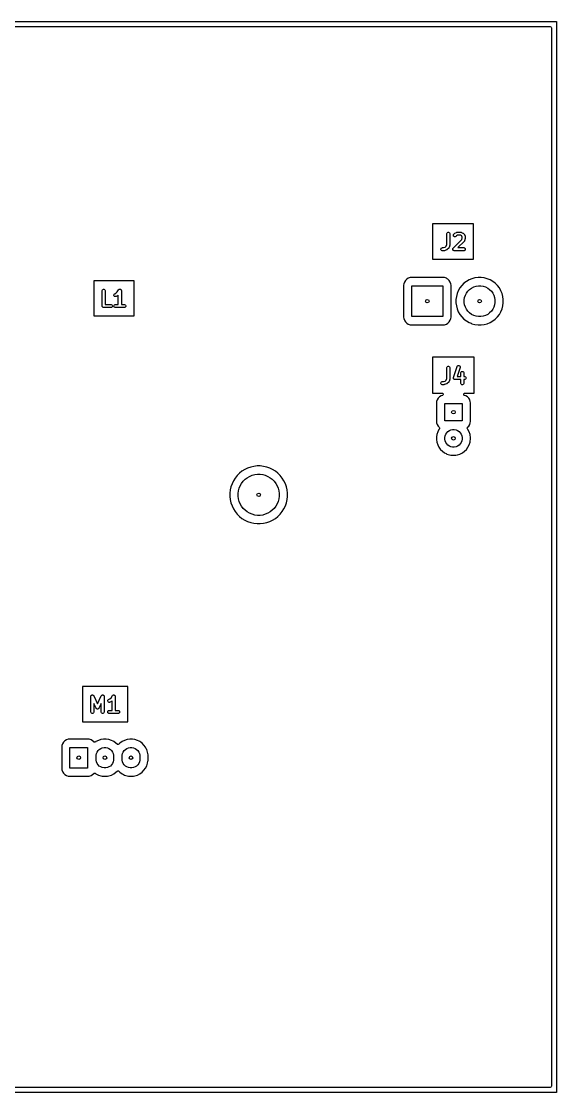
# Model space of a CAD drawing. Extents: x 20 to 124, y -124 to -20.
# Drawn here: x 72 to 124, y -124 to -20 of the extents above; entities that cross this region are included whole.
import ezdxf

# ---------------------------------------------------------------- set-up
doc = ezdxf.new("R2010")
doc.units = 0
doc.layers.add('BLACK', color=7, linetype='CONTINUOUS')
doc.layers.add('WHITE', color=7, linetype='CONTINUOUS')

msp = doc.modelspace()

# ---------------------------------------------------------------- linework, layer by layer
at = {"layer": 'BLACK', "linetype": 'CONTINUOUS'}
for p, q in [((20.6245, -20.5005), (123.3755, -20.5005)), ((123.3755, -20.5005), (123.442539, -20.520185)), ((123.442539, -20.520185), (123.488294, -20.572989)), ((123.488294, -20.572989), (123.4995, -20.6245)), ((123.4995, -20.6245), (123.4995, -123.3755)), ((115.937225, -39.658603), (111.953071, -39.658603)), ((111.953071, -39.658603), (111.953071, -43.073053)), ((113.332882, -40.586564), (113.35528, -40.532492)), ((113.35528, -40.532492), (113.396664, -40.491108)), ((113.396664, -40.491108), (113.450736, -40.46871)), ((113.450736, -40.46871), (113.509264, -40.46871)), ((113.509264, -40.46871), (113.563336, -40.491108)), ((113.563336, -40.491108), (113.60472, -40.532492)), ((113.60472, -40.532492), (113.627118, -40.586564)), ((114.114611, -40.561019), (114.127203, -40.553093)), ((114.127203, -40.553093), (114.270061, -40.481664)), ((114.270061, -40.481664), (114.297524, -40.471154)), ((114.297524, -40.471154), (114.302901, -40.470771)), ((114.302901, -40.470771), (114.307879, -40.46871)), ((114.307879, -40.46871), (114.337143, -40.465828)), ((114.337143, -40.465828), (114.694285, -40.465828)), ((114.694285, -40.465828), (114.723549, -40.46871)), ((114.723549, -40.46871), (114.728526, -40.470771)), ((114.728526, -40.470771), (114.733904, -40.471154)), ((114.733904, -40.471154), (114.761367, -40.481664)), ((114.761367, -40.481664), (114.904225, -40.553093)), ((114.904225, -40.553093), (114.916818, -40.56102)), ((115.937225, -43.073053), (115.937225, -39.658603)), ((113.33, -40.615828), (113.332882, -40.586564)), ((113.33, -41.662916), (113.33, -40.615828)), ((113.627118, -40.586564), (113.63, -40.615828)), ((113.63, -40.615828), (113.63, -41.687257)), ((113.945362, -42.009762), (114.777466, -41.177657)), ((113.975739, -40.729422), (113.998136, -40.67535)), ((113.975739, -40.787948), (113.975739, -40.729422)), ((113.998136, -40.84202), (113.975739, -40.787948)), ((113.998136, -40.67535), (114.016791, -40.652619)), ((114.039522, -40.883406), (113.998136, -40.84202)), ((114.016791, -40.652619), (114.088219, -40.581191)), ((114.093594, -40.905803), (114.039522, -40.883406)), ((114.088219, -40.581191), (114.099721, -40.57175)), ((114.15212, -40.905803), (114.093594, -40.905803)), ((114.099721, -40.57175), (114.102317, -40.568758)), ((114.102317, -40.568758), (114.106826, -40.565919)), ((114.106826, -40.565919), (114.110949, -40.562536)), ((114.110949, -40.562536), (114.114611, -40.561019)), ((114.206192, -40.883406), (114.15212, -40.905803)), ((114.228923, -40.864751), (114.206192, -40.883406)), ((114.283139, -40.810535), (114.228923, -40.864751)), ((114.372553, -40.765828), (114.283139, -40.810535)), ((114.658875, -40.765828), (114.372553, -40.765828)), ((115.014637, -41.364751), (114.41356, -41.965828)), ((114.748289, -40.810535), (114.658875, -40.765828)), ((114.785293, -40.847539), (114.748289, -40.810535)), ((114.777466, -41.177657), (114.83, -41.020059)), ((114.83, -40.936952), (114.785293, -40.847539)), ((114.83, -41.020059), (114.83, -40.936952)), ((114.916818, -40.56102), (114.920478, -40.562536)), ((114.920478, -40.562536), (114.924597, -40.565917)), ((114.924597, -40.565917), (114.929111, -40.568758)), ((114.929111, -40.568758), (114.931707, -40.571751)), ((114.931707, -40.571751), (114.943209, -40.581191)), ((114.943209, -40.581191), (115.014637, -40.652619)), ((115.014637, -40.652619), (115.024077, -40.664121)), ((115.033292, -41.342021), (115.014637, -41.364751)), ((115.024077, -40.664121), (115.02707, -40.666717)), ((115.02707, -40.666717), (115.029908, -40.671226)), ((115.029908, -40.671226), (115.033292, -40.675349)), ((115.033292, -40.675349), (115.034808, -40.679011)), ((115.035355, -41.337039), (115.033292, -41.342021)), ((115.034808, -40.679011), (115.042735, -40.691603)), ((115.038885, -41.33297), (115.035355, -41.337039)), ((115.050873, -41.30612), (115.038885, -41.33297)), ((115.042735, -40.691603), (115.114164, -40.834459)), ((115.122302, -41.091835), (115.050873, -41.30612)), ((115.114164, -40.834459), (115.124673, -40.861923)), ((115.125601, -41.077325), (115.122302, -41.091835)), ((115.124673, -40.861923), (115.125054, -40.867297)), ((115.125054, -40.867297), (115.127118, -40.872278)), ((115.127118, -41.073664), (115.125601, -41.077325)), ((115.127118, -40.872278), (115.13, -40.901542)), ((115.12764, -41.068355), (115.127118, -41.073664)), ((115.128822, -41.063161), (115.12764, -41.068355)), ((115.13, -41.0444), (115.128541, -41.059211)), ((115.128541, -41.059211), (115.128822, -41.063161)), ((115.13, -40.901542), (115.13, -41.0444)), ((112.761453, -42.086564), (112.783851, -42.032492)), ((112.761453, -42.145092), (112.761453, -42.086564)), ((112.783851, -42.199164), (112.761453, -42.145092)), ((112.783851, -42.032492), (112.825235, -41.991108)), ((112.825235, -42.240548), (112.783851, -42.199164)), ((112.825235, -41.991108), (112.879307, -41.96871)), ((112.879307, -42.262946), (112.825235, -42.240548)), ((112.879307, -41.96871), (112.908571, -41.965828)), ((112.908571, -42.265828), (112.879307, -42.262946)), ((112.908571, -41.965828), (113.027085, -41.965828)), ((113.051428, -42.265828), (112.908571, -42.265828)), ((113.027085, -41.965828), (113.184687, -41.913294)), ((113.066233, -42.264369), (113.051428, -42.265828)), ((113.070188, -42.264651), (113.066233, -42.264369)), ((113.075389, -42.263468), (113.070188, -42.264651)), ((113.080692, -42.262946), (113.075389, -42.263468)), ((113.084349, -42.26143), (113.080692, -42.262946)), ((113.098862, -42.258131), (113.084349, -42.26143)), ((113.313148, -42.186703), (113.098862, -42.258131)), ((113.184687, -41.913294), (113.277466, -41.820514)), ((113.277466, -41.820514), (113.33, -41.662916)), ((113.339999, -42.174715), (113.313148, -42.186703)), ((113.34407, -42.171183), (113.339999, -42.174715)), ((113.34905, -42.169121), (113.34407, -42.171183)), ((113.37178, -42.150466), (113.34905, -42.169121)), ((113.514637, -42.007608), (113.37178, -42.150466)), ((113.533292, -41.984877), (113.514637, -42.007608)), ((113.535354, -41.979897), (113.533292, -41.984877)), ((113.538885, -41.975827), (113.535354, -41.979897)), ((113.550873, -41.948977), (113.538885, -41.975827)), ((113.622302, -41.734692), (113.550873, -41.948977)), ((113.625601, -41.720182), (113.622302, -41.734692)), ((113.627118, -41.716521), (113.625601, -41.720182)), ((113.62764, -41.711212), (113.627118, -41.716521)), ((113.628822, -41.706018), (113.62764, -41.711212)), ((113.63, -41.687257), (113.628541, -41.702068)), ((113.628541, -41.702068), (113.628822, -41.706018)), ((113.90431, -42.086565), (113.926707, -42.032493)), ((113.90431, -42.145091), (113.90431, -42.086565)), ((113.926707, -42.199163), (113.90431, -42.145091)), ((113.926707, -42.032493), (113.945362, -42.009762)), ((113.968093, -42.240549), (113.926707, -42.199163)), ((113.999767, -42.253668), (113.968093, -42.240549)), ((114.022164, -42.262946), (113.999767, -42.253668)), ((114.051428, -42.265828), (114.022164, -42.262946)), ((114.98, -42.265828), (114.051428, -42.265828)), ((114.41356, -41.965828), (114.98, -41.965828)), ((114.98, -41.965828), (115.009264, -41.96871)), ((115.009264, -42.262946), (114.98, -42.265828)), ((115.009264, -41.96871), (115.063336, -41.991108)), ((115.063336, -42.240548), (115.009264, -42.262946)), ((115.063336, -41.991108), (115.10472, -42.032492)), ((115.10472, -42.199164), (115.063336, -42.240548)), ((115.10472, -42.032492), (115.127118, -42.086564)), ((115.127118, -42.145092), (115.10472, -42.199164)), ((115.127118, -42.086564), (115.127118, -42.145092)), ((111.953071, -43.073053), (115.937225, -43.073053)), ((82.946215, -45.182484), (79.035214, -45.182484)), ((79.035214, -45.182484), (79.035214, -48.596328)), ((82.946215, -45.617539), (82.946215, -45.182484)), ((82.946215, -48.596328), (82.946215, -45.617539)), ((109.15463, -45.48325), (109.1395, -45.617539)), ((109.1395, -45.617539), (109.1395, -48.70746)), ((109.154631, -45.483245), (109.15463, -45.48325)), ((109.214211, -45.312976), (109.154631, -45.483245)), ((109.310184, -45.160237), (109.214211, -45.312976)), ((109.437737, -45.032684), (109.310184, -45.160237)), ((109.590476, -44.936711), (109.437737, -45.032684)), ((109.760745, -44.877131), (109.590476, -44.936711)), ((109.76075, -44.87713), (109.760745, -44.877131)), ((109.895039, -44.862), (109.76075, -44.87713)), ((109.895046, -44.862), (109.895039, -44.862)), ((112.984954, -44.862), (109.895046, -44.862)), ((109.94, -48.6625), (109.94, -45.6625)), ((109.94, -45.6625), (112.94, -45.6625)), ((112.94, -45.6625), (112.94, -48.6625)), ((112.98496, -44.862), (112.984954, -44.862)), ((113.119249, -44.87713), (112.98496, -44.862)), ((113.119254, -44.877131), (113.119249, -44.87713)), ((113.289523, -44.936711), (113.119254, -44.877131)), ((113.357482, -44.979413), (113.289523, -44.936711)), ((113.442262, -45.032684), (113.357482, -44.979413)), ((113.569816, -45.160238), (113.442262, -45.032684)), ((113.665789, -45.312978), (113.569816, -45.160238)), ((113.725368, -45.483245), (113.665789, -45.312978)), ((113.7405, -45.617546), (113.725368, -45.483245)), ((113.7405, -47.011723), (113.7405, -45.617546)), ((114.786679, -45.642421), (114.603099, -45.881668)), ((114.786685, -45.642414), (114.786679, -45.642421)), ((114.999914, -45.429185), (114.786685, -45.642414)), ((114.999921, -45.429179), (114.999914, -45.429185)), ((115.239168, -45.245599), (114.999921, -45.429179)), ((115.500328, -45.094818), (115.239168, -45.245599)), ((115.500338, -45.094814), (115.500328, -45.094818)), ((115.778939, -44.979413), (115.500338, -45.094814)), ((116.070233, -44.901361), (115.778939, -44.979413)), ((115.945975, -45.776681), (116.169832, -45.703945)), ((116.369206, -44.862001), (116.070233, -44.901361)), ((116.169832, -45.703945), (116.402311, -45.667124)), ((116.369211, -44.862), (116.369206, -44.862001)), ((116.369217, -44.862), (116.369211, -44.862)), ((116.670783, -44.862), (116.369217, -44.862)), ((116.402311, -45.667124), (116.637689, -45.667124)), ((116.637689, -45.667124), (116.870168, -45.703945)), ((116.670788, -44.862), (116.670783, -44.862)), ((116.670793, -44.862001), (116.670788, -44.862)), ((116.969766, -44.901361), (116.670793, -44.862001)), ((116.870168, -45.703945), (117.094025, -45.776681)), ((117.26106, -44.979413), (116.969766, -44.901361)), ((117.539661, -45.094814), (117.26106, -44.979413)), ((117.539671, -45.094818), (117.539661, -45.094814)), ((117.800831, -45.245599), (117.539671, -45.094818)), ((118.040078, -45.429179), (117.800831, -45.245599)), ((118.040085, -45.429185), (118.040078, -45.429179)), ((118.253314, -45.642414), (118.040085, -45.429185)), ((118.25332, -45.642421), (118.253314, -45.642414)), ((118.4369, -45.881668), (118.25332, -45.642421)), ((79.840714, -46.140828), (79.843596, -46.111564)), ((79.840714, -47.640828), (79.840714, -46.140828)), ((79.843596, -46.111564), (79.865994, -46.057492)), ((79.865994, -46.057492), (79.907378, -46.016108)), ((79.907378, -46.016108), (79.96145, -45.99371)), ((79.96145, -45.99371), (80.019978, -45.99371)), ((80.019978, -45.99371), (80.07405, -46.016108)), ((80.07405, -46.016108), (80.115434, -46.057492)), ((80.115434, -46.057492), (80.137832, -46.111564)), ((80.137832, -46.111564), (80.140714, -46.140828)), ((80.140714, -46.140828), (80.140714, -47.490828)), ((80.98475, -46.550639), (81.003257, -46.495116)), ((80.988899, -46.609019), (80.98475, -46.550639)), ((81.015073, -46.661368), (80.988899, -46.609019)), ((81.003257, -46.495116), (81.041604, -46.450901)), ((81.059288, -46.699715), (81.015073, -46.661368)), ((81.041604, -46.450901), (81.06649, -46.435236)), ((81.114811, -46.718222), (81.059288, -46.699715)), ((81.06649, -46.435236), (81.187575, -46.374692)), ((81.173191, -46.714073), (81.114811, -46.718222)), ((81.200654, -46.703564), (81.173191, -46.714073)), ((81.187575, -46.374692), (81.302716, -46.259551)), ((81.343511, -46.632135), (81.200654, -46.703564)), ((81.302716, -46.259551), (81.437336, -46.057623)), ((81.356104, -46.624207), (81.343511, -46.632135)), ((81.359764, -46.622692), (81.356104, -46.624207)), ((81.363883, -46.61931), (81.359764, -46.622692)), ((81.368397, -46.61647), (81.363883, -46.61931)), ((81.370993, -46.613476), (81.368397, -46.61647)), ((81.382495, -46.604037), (81.370993, -46.613476)), ((81.412143, -46.574389), (81.382495, -46.604037)), ((81.412143, -47.490828), (81.412143, -46.574389)), ((81.437336, -46.057623), (81.437402, -46.057542)), ((81.437402, -46.057542), (81.437423, -46.057492)), ((81.437423, -46.057492), (81.437534, -46.05738)), ((81.437534, -46.05738), (81.455966, -46.034872)), ((81.455966, -46.034872), (81.468308, -46.026606)), ((81.468308, -46.026606), (81.478807, -46.016108)), ((81.478807, -46.016108), (81.492383, -46.010484)), ((81.492383, -46.010484), (81.504596, -46.002306)), ((81.504596, -46.002306), (81.519157, -45.999393)), ((81.519157, -45.999393), (81.532879, -45.99371)), ((81.532879, -45.99371), (81.547576, -45.99371)), ((81.547576, -45.99371), (81.561986, -45.990828)), ((81.561986, -45.990828), (81.576556, -45.99371)), ((81.576556, -45.99371), (81.591407, -45.99371)), ((81.591407, -45.99371), (81.604981, -45.999332)), ((81.604981, -45.999332), (81.6194, -46.002185)), ((81.6194, -46.002185), (81.63176, -46.010425)), ((81.63176, -46.010425), (81.645479, -46.016108)), ((81.645479, -46.016108), (81.655868, -46.026497)), ((81.655868, -46.026497), (81.668099, -46.034651)), ((81.668099, -46.034651), (81.676364, -46.046993)), ((81.676364, -46.046993), (81.686863, -46.057492)), ((81.686863, -46.057492), (81.692486, -46.071068)), ((81.692486, -46.071068), (81.700665, -46.083281)), ((81.700665, -46.083281), (81.703577, -46.097843)), ((81.703577, -46.097843), (81.709261, -46.111564)), ((81.709261, -46.111564), (81.712112, -46.140516)), ((81.712112, -46.140516), (81.712143, -46.14067)), ((81.712143, -46.14067), (81.712132, -46.140722)), ((81.712132, -46.140722), (81.712143, -46.140828)), ((81.712143, -46.140828), (81.712143, -47.490828)), ((114.258861, -46.712733), (114.219501, -47.011706)), ((114.336913, -46.421439), (114.258861, -46.712733)), ((114.452314, -46.142838), (114.336913, -46.421439)), ((114.452318, -46.142828), (114.452314, -46.142838)), ((114.603099, -45.881668), (114.452318, -46.142828)), ((115.061445, -46.812332), (115.134181, -46.588475)), ((115.134181, -46.588475), (115.24104, -46.378752)), ((115.24104, -46.378752), (115.379391, -46.188328)), ((115.379391, -46.188328), (115.545828, -46.021891)), ((115.545828, -46.021891), (115.736252, -45.88354)), ((115.736252, -45.88354), (115.945975, -45.776681)), ((117.094025, -45.776681), (117.303748, -45.88354)), ((117.303748, -45.88354), (117.494172, -46.021891)), ((117.494172, -46.021891), (117.660609, -46.188328)), ((117.660609, -46.188328), (117.79896, -46.378752)), ((117.79896, -46.378752), (117.905819, -46.588475)), ((117.905819, -46.588475), (117.978555, -46.812332)), ((118.587683, -46.142832), (118.4369, -45.881668)), ((118.703087, -46.421442), (118.587683, -46.142832)), ((118.781138, -46.712732), (118.703087, -46.421442)), ((118.8205, -47.011717), (118.781138, -46.712732)), ((79.843596, -47.670092), (79.840714, -47.640828)), ((79.865994, -47.724164), (79.843596, -47.670092)), ((79.907378, -47.765548), (79.865994, -47.724164)), ((79.96145, -47.787946), (79.907378, -47.765548)), ((79.990714, -47.790828), (79.96145, -47.787946)), ((80.705, -47.790828), (79.990714, -47.790828)), ((80.140714, -47.490828), (80.705, -47.490828)), ((80.705, -47.490828), (80.734264, -47.49371)), ((80.734264, -47.787946), (80.705, -47.790828)), ((80.734264, -47.49371), (80.788336, -47.516108)), ((80.788336, -47.765548), (80.734264, -47.787946)), ((80.788336, -47.516108), (80.82972, -47.557492)), ((80.82972, -47.724164), (80.788336, -47.765548)), ((80.82972, -47.557492), (80.852118, -47.611564)), ((80.852118, -47.670092), (80.82972, -47.724164)), ((80.852118, -47.611564), (80.852118, -47.670092)), ((80.986454, -47.611564), (81.008852, -47.557492)), ((80.986454, -47.670092), (80.986454, -47.611564)), ((81.008852, -47.724164), (80.986454, -47.670092)), ((81.008852, -47.557492), (81.050236, -47.516108)), ((81.050236, -47.765548), (81.008852, -47.724164)), ((81.050236, -47.516108), (81.104308, -47.49371)), ((81.104308, -47.787946), (81.050236, -47.765548)), ((81.104308, -47.49371), (81.133572, -47.490828)), ((81.133572, -47.790828), (81.104308, -47.787946)), ((81.133572, -47.490828), (81.412143, -47.490828)), ((81.990715, -47.790828), (81.133572, -47.790828)), ((81.712143, -47.490828), (81.990715, -47.490828)), ((81.990715, -47.490828), (82.019979, -47.49371)), ((82.019979, -47.787946), (81.990715, -47.790828)), ((82.019979, -47.49371), (82.074051, -47.516108)), ((82.074051, -47.765548), (82.019979, -47.787946)), ((82.074051, -47.516108), (82.115435, -47.557492)), ((82.115435, -47.724164), (82.074051, -47.765548)), ((82.115435, -47.557492), (82.137833, -47.611564)), ((82.137833, -47.670092), (82.115435, -47.724164)), ((82.137833, -47.611564), (82.137833, -47.670092)), ((113.7405, -48.707454), (113.7405, -47.011723)), ((114.219501, -47.011706), (114.2195, -47.011723)), ((114.2195, -47.011723), (114.2195, -47.313276)), ((114.2195, -47.313276), (114.219501, -47.313293)), ((114.219501, -47.313293), (114.258861, -47.612266)), ((114.258861, -47.612266), (114.336913, -47.90356)), ((115.024624, -47.044811), (115.061445, -46.812332)), ((115.024624, -47.280189), (115.024624, -47.044811)), ((115.061445, -47.512668), (115.024624, -47.280189)), ((115.134181, -47.736525), (115.061445, -47.512668)), ((115.24104, -47.946248), (115.134181, -47.736525)), ((117.905819, -47.736525), (117.79896, -47.946248)), ((117.978555, -47.512668), (117.905819, -47.736525)), ((117.978555, -46.812332), (118.015376, -47.044811)), ((118.015376, -47.280189), (117.978555, -47.512668)), ((118.015376, -47.044811), (118.015376, -47.280189)), ((118.703087, -47.903558), (118.781138, -47.612268)), ((118.781138, -47.612268), (118.8205, -47.313283)), ((118.8205, -47.313283), (118.8205, -47.011717)), ((79.035214, -48.596328), (82.946215, -48.596328)), ((109.1395, -48.70746), (109.15463, -48.841749)), ((109.15463, -48.841749), (109.154631, -48.841754)), ((109.154631, -48.841754), (109.214211, -49.012023)), ((112.94, -48.6625), (109.94, -48.6625)), ((113.665789, -49.012022), (113.725368, -48.841755)), ((113.725368, -48.841755), (113.7405, -48.707454)), ((114.336913, -47.90356), (114.452314, -48.182161)), ((114.452314, -48.182161), (114.452318, -48.182171)), ((114.452318, -48.182171), (114.603099, -48.443331)), ((114.603099, -48.443331), (114.786679, -48.682578)), ((114.786679, -48.682578), (114.786685, -48.682585)), ((114.786685, -48.682585), (114.999914, -48.895814)), ((115.379391, -48.136672), (115.24104, -47.946248)), ((115.545828, -48.303109), (115.379391, -48.136672)), ((115.736252, -48.44146), (115.545828, -48.303109)), ((115.945975, -48.548319), (115.736252, -48.44146)), ((116.169832, -48.621055), (115.945975, -48.548319)), ((116.402311, -48.657876), (116.169832, -48.621055)), ((116.637689, -48.657876), (116.402311, -48.657876)), ((116.870168, -48.621055), (116.637689, -48.657876)), ((117.094025, -48.548319), (116.870168, -48.621055)), ((117.303748, -48.44146), (117.094025, -48.548319)), ((117.494172, -48.303109), (117.303748, -48.44146)), ((117.660609, -48.136672), (117.494172, -48.303109)), ((117.79896, -47.946248), (117.660609, -48.136672)), ((118.04008, -48.895819), (118.253319, -48.68258)), ((118.253319, -48.68258), (118.4369, -48.443332)), ((118.4369, -48.443332), (118.587683, -48.182168)), ((118.587683, -48.182168), (118.703087, -47.903558)), ((109.214211, -49.012023), (109.256547, -49.0794)), ((109.256547, -49.0794), (109.310184, -49.164762)), ((109.310184, -49.164762), (109.437738, -49.292316)), ((109.437738, -49.292316), (109.590478, -49.388289)), ((109.590478, -49.388289), (109.6915, -49.423638)), ((109.6915, -49.423638), (109.760745, -49.447868)), ((109.760745, -49.447868), (109.76075, -49.447869)), ((109.76075, -49.447869), (109.851246, -49.458065)), ((109.851246, -49.458065), (109.89504, -49.462999)), ((109.89504, -49.462999), (109.895043, -49.463)), ((109.895043, -49.463), (109.895046, -49.463)), ((109.895046, -49.463), (112.984957, -49.463)), ((112.984957, -49.463), (112.984958, -49.462999)), ((112.984958, -49.462999), (113.052104, -49.455434)), ((113.052104, -49.455434), (113.119249, -49.447869)), ((113.119249, -49.447869), (113.119252, -49.447868)), ((113.119252, -49.447868), (113.119255, -49.447868)), ((113.119255, -49.447868), (113.289522, -49.388289)), ((113.289522, -49.388289), (113.442262, -49.292316)), ((113.442262, -49.292316), (113.569816, -49.164762)), ((113.569816, -49.164762), (113.665789, -49.012022)), ((114.999914, -48.895814), (114.999921, -48.89582)), ((114.999921, -48.89582), (115.239168, -49.0794)), ((115.239168, -49.0794), (115.500328, -49.230181)), ((115.500328, -49.230181), (115.500329, -49.230181)), ((115.500329, -49.230181), (115.500332, -49.230183)), ((115.500332, -49.230183), (115.686072, -49.307119)), ((115.686072, -49.307119), (115.778939, -49.345586)), ((115.778939, -49.345586), (115.77894, -49.345586)), ((115.77894, -49.345586), (115.778942, -49.345587)), ((115.778942, -49.345587), (116.070232, -49.423638)), ((116.070232, -49.423638), (116.369217, -49.463)), ((116.369217, -49.463), (116.369224, -49.463)), ((116.369224, -49.463), (116.670776, -49.463)), ((116.670776, -49.463), (116.670783, -49.463)), ((116.670783, -49.463), (116.969768, -49.423638)), ((116.969768, -49.423638), (117.261058, -49.345587)), ((117.261058, -49.345587), (117.539668, -49.230183)), ((117.539668, -49.230183), (117.800832, -49.0794)), ((117.800832, -49.0794), (118.04008, -48.895819)), ((116.006928, -52.592176), (111.953071, -52.592176)), ((111.953071, -52.592176), (111.953071, -56.078053)), ((116.006928, -56.078053), (116.006928, -52.592176)), ((113.33, -53.620828), (113.332882, -53.591564)), ((113.33, -54.667916), (113.33, -53.620828)), ((113.332882, -53.591564), (113.35528, -53.537492)), ((113.35528, -53.537492), (113.396664, -53.496108)), ((113.396664, -53.496108), (113.450736, -53.47371)), ((113.450736, -53.47371), (113.509264, -53.47371)), ((113.509264, -53.47371), (113.563336, -53.496108)), ((113.563336, -53.496108), (113.60472, -53.537492)), ((113.60472, -53.537492), (113.627118, -53.591564)), ((113.627118, -53.591564), (113.63, -53.620828)), ((113.63, -53.620828), (113.63, -54.692257)), ((113.980555, -54.573394), (114.337697, -53.501966)), ((114.622302, -53.596835), (114.33097, -54.470828)), ((114.337697, -53.501966), (114.349686, -53.475115)), ((114.349686, -53.475115), (114.388033, -53.430901)), ((114.388033, -53.430901), (114.44038, -53.404727)), ((114.44038, -53.404727), (114.49876, -53.400578)), ((114.49876, -53.400578), (114.554285, -53.419086)), ((114.554285, -53.419086), (114.598499, -53.457434)), ((114.598499, -53.457434), (114.624673, -53.509781)), ((114.628822, -53.568161), (114.622302, -53.596835)), ((114.624673, -53.509781), (114.628822, -53.568161)), ((114.690025, -54.091564), (114.712423, -54.037492)), ((114.712423, -54.037492), (114.753807, -53.996108)), ((114.753807, -53.996108), (114.807879, -53.97371)), ((114.807879, -53.97371), (114.866407, -53.97371)), ((114.866407, -53.97371), (114.920479, -53.996108)), ((114.920479, -53.996108), (114.961863, -54.037492)), ((114.961863, -54.037492), (114.984261, -54.091564)), ((112.761453, -55.091564), (112.783851, -55.037492)), ((112.761453, -55.150092), (112.761453, -55.091564)), ((112.783851, -55.037492), (112.825235, -54.996108)), ((112.825235, -54.996108), (112.879307, -54.97371)), ((112.879307, -54.97371), (112.908571, -54.970828)), ((112.908571, -54.970828), (113.027085, -54.970828)), ((113.027085, -54.970828), (113.184687, -54.918294)), ((113.184687, -54.918294), (113.277466, -54.825514)), ((113.277466, -54.825514), (113.33, -54.667916)), ((113.514637, -55.012608), (113.37178, -55.155466)), ((113.533292, -54.989877), (113.514637, -55.012608)), ((113.535354, -54.984897), (113.533292, -54.989877)), ((113.538885, -54.980827), (113.535354, -54.984897)), ((113.550873, -54.953977), (113.538885, -54.980827)), ((113.622302, -54.739692), (113.550873, -54.953977)), ((113.625601, -54.725182), (113.622302, -54.739692)), ((113.627118, -54.721521), (113.625601, -54.725182)), ((113.62764, -54.716212), (113.627118, -54.721521)), ((113.628822, -54.711018), (113.62764, -54.716212)), ((113.63, -54.692257), (113.628541, -54.707068)), ((113.628541, -54.707068), (113.628822, -54.711018)), ((113.974035, -54.602067), (113.975739, -54.594573)), ((113.975739, -54.626044), (113.974035, -54.602067)), ((113.975739, -54.591564), (113.977256, -54.587901)), ((113.975739, -54.594573), (113.975739, -54.591564)), ((113.975739, -54.650092), (113.975739, -54.626044)), ((113.977801, -54.655072), (113.975739, -54.650092)), ((113.977256, -54.587901), (113.980555, -54.573394)), ((113.978184, -54.660448), (113.977801, -54.655072)), ((113.988936, -54.681952), (113.978184, -54.660448)), ((113.998137, -54.704164), (113.988936, -54.681952)), ((114.001947, -54.707974), (113.998137, -54.704164)), ((114.004358, -54.712795), (114.001947, -54.707974)), ((114.022519, -54.728546), (114.004358, -54.712795)), ((114.039521, -54.745548), (114.022519, -54.728546)), ((114.0445, -54.74761), (114.039521, -54.745548)), ((114.048572, -54.751142), (114.0445, -54.74761)), ((114.071378, -54.758744), (114.048572, -54.751142)), ((114.093593, -54.767946), (114.071378, -54.758744)), ((114.101244, -54.768699), (114.093593, -54.767946)), ((114.104096, -54.76965), (114.101244, -54.768699)), ((114.108045, -54.769369), (114.104096, -54.76965)), ((114.122857, -54.770828), (114.108045, -54.769369)), ((114.687143, -54.770828), (114.122857, -54.770828)), ((114.33097, -54.470828), (114.687143, -54.470828)), ((114.687143, -54.120828), (114.690025, -54.091564)), ((114.687143, -54.470828), (114.687143, -54.120828)), ((114.687143, -55.120828), (114.687143, -54.770828)), ((114.984261, -54.091564), (114.987143, -54.120828)), ((114.987143, -54.120828), (114.987143, -54.470828)), ((114.987143, -54.470828), (115.051428, -54.470828)), ((115.051428, -54.770828), (114.987143, -54.770828)), ((114.987143, -54.770828), (114.987143, -55.120828)), ((115.051428, -54.470828), (115.080692, -54.47371)), ((115.080692, -54.767946), (115.051428, -54.770828)), ((115.080692, -54.47371), (115.134764, -54.496108)), ((115.134764, -54.745548), (115.080692, -54.767946)), ((115.134764, -54.496108), (115.176148, -54.537492)), ((115.176148, -54.704164), (115.134764, -54.745548)), ((115.176148, -54.537492), (115.198546, -54.591564)), ((115.198546, -54.650092), (115.176148, -54.704164)), ((115.198546, -54.591564), (115.198546, -54.650092)), ((111.953071, -56.078053), (112.861313, -56.078053)), ((112.783851, -55.204164), (112.761453, -55.150092)), ((112.825235, -55.245548), (112.783851, -55.204164)), ((112.879307, -55.267946), (112.825235, -55.245548)), ((112.861313, -56.078053), (112.928352, -56.097738)), ((112.908571, -55.270828), (112.879307, -55.267946)), ((113.051428, -55.270828), (112.908571, -55.270828)), ((112.928352, -56.097738), (112.974107, -56.150542)), ((112.974107, -56.150542), (112.984051, -56.2197)), ((113.066233, -55.269369), (113.051428, -55.270828)), ((113.070188, -55.269651), (113.066233, -55.269369)), ((113.075389, -55.268468), (113.070188, -55.269651)), ((113.080692, -55.267946), (113.075389, -55.268468)), ((113.084349, -55.26643), (113.080692, -55.267946)), ((113.098862, -55.263131), (113.084349, -55.26643)), ((113.313148, -55.191703), (113.098862, -55.263131)), ((113.339999, -55.179715), (113.313148, -55.191703)), ((113.34407, -55.176183), (113.339999, -55.179715)), ((113.34905, -55.174121), (113.34407, -55.176183)), ((113.37178, -55.155466), (113.34905, -55.174121)), ((114.690025, -55.150092), (114.687143, -55.120828)), ((114.712423, -55.204164), (114.690025, -55.150092)), ((114.753807, -55.245548), (114.712423, -55.204164)), ((114.807879, -55.267946), (114.753807, -55.245548)), ((114.866407, -55.267946), (114.807879, -55.267946)), ((114.920479, -55.245548), (114.866407, -55.267946)), ((114.961863, -55.204164), (114.920479, -55.245548)), ((114.984261, -55.150092), (114.961863, -55.204164)), ((114.975209, -56.21342), (114.988665, -56.144859)), ((114.987143, -55.120828), (114.984261, -55.150092)), ((114.988665, -56.144859), (115.037052, -56.094456)), ((115.037052, -56.094456), (115.098687, -56.078053)), ((115.098687, -56.078053), (116.006928, -56.078053)), ((112.34463, -56.90825), (112.3295, -57.042539)), ((112.3295, -57.042539), (112.3295, -58.83246)), ((112.344631, -56.908245), (112.34463, -56.90825)), ((112.404211, -56.737976), (112.344631, -56.908245)), ((112.500184, -56.585237), (112.404211, -56.737976)), ((112.627737, -56.457684), (112.500184, -56.585237)), ((112.780478, -56.36171), (112.627737, -56.457684)), ((112.902267, -56.319095), (112.780478, -56.36171)), ((112.955026, -56.283256), (112.902267, -56.319095)), ((112.984051, -56.2197), (112.955026, -56.283256)), ((113.13, -58.7875), (113.13, -57.0875)), ((113.13, -57.0875), (114.83, -57.0875)), ((114.83, -57.0875), (114.83, -58.7875)), ((115.000956, -56.278373), (114.975209, -56.21342)), ((115.057733, -56.319095), (115.000956, -56.278373)), ((115.179521, -56.36171), (115.057733, -56.319095)), ((115.332262, -56.457684), (115.179521, -56.36171)), ((115.459815, -56.585237), (115.332262, -56.457684)), ((115.524744, -56.688571), (115.459815, -56.585237)), ((115.555789, -56.737978), (115.524744, -56.688571)), ((115.615368, -56.908245), (115.555789, -56.737978)), ((115.6305, -57.042546), (115.615368, -56.908245)), ((115.6305, -58.832454), (115.6305, -57.042546)), ((112.3295, -58.83246), (112.34463, -58.966749)), ((112.34463, -58.966749), (112.344631, -58.966754)), ((112.344631, -58.966754), (112.404211, -59.137023)), ((112.404211, -59.137023), (112.500184, -59.289762)), ((114.83, -58.7875), (113.13, -58.7875)), ((115.459816, -59.289762), (115.555789, -59.137022)), ((115.555789, -59.137022), (115.615368, -58.966755)), ((115.615368, -58.966755), (115.6305, -58.832454)), ((112.37014, -60.091006), (112.3295, -60.347597)), ((112.450422, -59.843923), (112.37014, -60.091006)), ((112.568367, -59.612446), (112.450422, -59.843923)), ((112.500184, -59.289762), (112.600576, -59.390154)), ((112.613214, -59.550719), (112.568367, -59.612446)), ((112.600576, -59.390154), (112.634061, -59.451477)), ((112.629077, -59.521169), (112.613214, -59.550719)), ((112.634061, -59.451477), (112.629077, -59.521169)), ((113.134093, -60.394185), (113.166601, -60.230758)), ((113.166601, -60.230758), (113.230367, -60.076813)), ((113.230367, -60.076813), (113.322941, -59.938266)), ((113.322941, -59.938266), (113.440766, -59.820441)), ((113.440766, -59.820441), (113.579313, -59.727867)), ((113.579313, -59.727867), (113.733258, -59.664101)), ((113.733258, -59.664101), (113.896685, -59.631593)), ((113.896685, -59.631593), (114.063315, -59.631593)), ((114.063315, -59.631593), (114.226742, -59.664101)), ((114.226742, -59.664101), (114.380687, -59.727867)), ((114.380687, -59.727867), (114.519234, -59.820441)), ((114.519234, -59.820441), (114.637059, -59.938266)), ((114.637059, -59.938266), (114.729633, -60.076813)), ((114.729633, -60.076813), (114.793399, -60.230758)), ((114.793399, -60.230758), (114.825907, -60.394185)), ((115.323306, -59.484916), (115.339131, -59.416862)), ((115.346785, -59.550719), (115.323306, -59.484916)), ((115.339131, -59.416862), (115.359423, -59.390155)), ((115.391632, -59.612446), (115.346785, -59.550719)), ((115.359423, -59.390155), (115.359424, -59.390154)), ((115.359424, -59.390154), (115.459816, -59.289762)), ((115.391633, -59.612448), (115.391632, -59.612446)), ((115.509577, -59.843923), (115.391633, -59.612448)), ((115.509577, -59.843925), (115.509577, -59.843923)), ((115.509579, -59.843928), (115.509577, -59.843925)), ((115.58986, -60.091007), (115.509579, -59.843928)), ((115.608947, -60.211521), (115.58986, -60.091007)), ((115.6305, -60.347597), (115.608947, -60.211521)), ((112.3295, -60.347597), (112.3295, -60.607402)), ((112.3295, -60.607402), (112.37014, -60.863993)), ((112.37014, -60.863993), (112.450422, -61.111076)), ((112.450422, -61.111076), (112.568368, -61.342554)), ((112.568368, -61.342554), (112.694928, -61.516749)), ((113.134093, -60.560815), (113.134093, -60.394185)), ((113.166601, -60.724242), (113.134093, -60.560815)), ((113.230367, -60.878187), (113.166601, -60.724242)), ((113.322941, -61.016734), (113.230367, -60.878187)), ((113.440766, -61.134559), (113.322941, -61.016734)), ((113.579313, -61.227133), (113.440766, -61.134559)), ((113.733258, -61.290899), (113.579313, -61.227133)), ((113.896685, -61.323407), (113.733258, -61.290899)), ((114.063315, -61.323407), (113.896685, -61.323407)), ((114.226742, -61.290899), (114.063315, -61.323407)), ((114.380687, -61.227133), (114.226742, -61.290899)), ((114.519234, -61.134559), (114.380687, -61.227133)), ((114.637059, -61.016734), (114.519234, -61.134559)), ((114.729633, -60.878187), (114.637059, -61.016734)), ((114.793399, -60.724242), (114.729633, -60.878187)), ((114.825907, -60.560815), (114.793399, -60.724242)), ((114.825907, -60.394185), (114.825907, -60.560815)), ((115.238931, -61.552729), (115.391634, -61.342551)), ((115.391634, -61.342551), (115.509579, -61.111072)), ((115.509579, -61.111072), (115.58986, -60.863993)), ((115.58986, -60.863993), (115.612539, -60.720798)), ((115.612539, -60.720798), (115.6305, -60.607402)), ((115.6305, -60.607402), (115.6305, -60.347597)), ((112.694928, -61.516749), (112.721069, -61.552729)), ((112.721069, -61.552729), (112.904771, -61.736431)), ((112.904771, -61.736431), (113.114949, -61.889134)), ((113.114949, -61.889134), (113.262445, -61.964287)), ((113.262445, -61.964287), (113.346423, -62.007077)), ((113.346423, -62.007077), (113.346425, -62.007077)), ((113.346425, -62.007077), (113.346428, -62.007079)), ((113.346428, -62.007079), (113.593507, -62.08736)), ((113.593507, -62.08736), (113.725706, -62.108297)), ((113.725706, -62.108297), (113.850098, -62.128)), ((113.850098, -62.128), (113.850103, -62.128)), ((113.850103, -62.128), (114.109902, -62.128)), ((114.109902, -62.128), (114.223298, -62.110039)), ((114.223298, -62.110039), (114.366493, -62.08736)), ((114.366493, -62.08736), (114.613572, -62.007079)), ((114.613572, -62.007079), (114.845051, -61.889134)), ((114.845051, -61.889134), (115.055229, -61.736431)), ((115.055229, -61.736431), (115.238931, -61.552729)), ((93.981604, -63.371098), (93.698213, -63.507572)), ((94.278498, -63.267211), (93.981604, -63.371098)), ((94.2785, -63.26721), (94.278498, -63.267211)), ((94.585156, -63.197218), (94.2785, -63.26721)), ((94.585172, -63.197216), (94.585156, -63.197218)), ((94.897722, -63.162), (94.585172, -63.197216)), ((94.897727, -63.162), (94.897722, -63.162)), ((95.212273, -63.162), (94.897727, -63.162)), ((95.212277, -63.162), (95.212273, -63.162)), ((95.524827, -63.197216), (95.212277, -63.162)), ((95.524843, -63.197218), (95.524827, -63.197216)), ((95.831499, -63.26721), (95.524843, -63.197218)), ((95.831501, -63.267211), (95.831499, -63.26721)), ((96.128395, -63.371098), (95.831501, -63.267211)), ((96.411786, -63.507572), (96.128395, -63.371098)), ((92.767422, -64.339378), (92.600072, -64.605713)), ((92.963538, -64.093456), (92.767422, -64.339378)), ((93.185956, -63.871038), (92.963538, -64.093456)), ((93.431878, -63.674922), (93.185956, -63.871038)), ((93.698213, -63.507572), (93.431878, -63.674922)), ((93.55132, -64.643808), (93.736308, -64.45882)), ((93.736308, -64.45882), (93.94386, -64.299561)), ((93.94386, -64.299561), (94.170423, -64.168755)), ((94.170423, -64.168755), (94.412121, -64.06864)), ((94.412121, -64.06864), (94.664819, -64.000929)), ((94.664819, -64.000929), (94.924194, -63.966782)), ((94.924194, -63.966782), (95.185806, -63.966782)), ((95.185806, -63.966782), (95.445181, -64.000929)), ((95.445181, -64.000929), (95.697879, -64.06864)), ((95.697879, -64.06864), (95.939577, -64.168755)), ((95.939577, -64.168755), (96.16614, -64.299561)), ((96.16614, -64.299561), (96.373692, -64.45882)), ((96.373692, -64.45882), (96.55868, -64.643808)), ((96.411789, -63.507574), (96.411786, -63.507572)), ((96.678123, -63.674923), (96.411789, -63.507574)), ((96.924044, -63.871039), (96.678123, -63.674923)), ((97.146461, -64.093456), (96.924044, -63.871039)), ((97.342577, -64.339377), (97.146461, -64.093456)), ((97.509926, -64.605711), (97.342577, -64.339377)), ((92.289716, -65.492672), (92.2545, -65.805222)), ((92.289718, -65.492656), (92.289716, -65.492672)), ((92.35971, -65.186), (92.289718, -65.492656)), ((92.359711, -65.185998), (92.35971, -65.186)), ((92.463598, -64.889104), (92.359711, -65.185998)), ((92.600072, -64.605713), (92.463598, -64.889104)), ((93.093429, -65.572319), (93.16114, -65.319621)), ((93.16114, -65.319621), (93.261255, -65.077923)), ((93.261255, -65.077923), (93.392061, -64.85136)), ((93.392061, -64.85136), (93.55132, -64.643808)), ((96.55868, -64.643808), (96.717939, -64.85136)), ((96.717939, -64.85136), (96.848745, -65.077923)), ((96.848745, -65.077923), (96.94886, -65.319621)), ((96.94886, -65.319621), (97.016571, -65.572319)), ((97.646402, -64.889106), (97.509926, -64.605711)), ((97.750289, -65.186), (97.646402, -64.889106)), ((97.820282, -65.49266), (97.750289, -65.186)), ((97.8555, -65.805227), (97.820282, -65.49266)), ((92.2545, -65.805222), (92.2545, -66.119777)), ((92.2545, -66.119777), (92.289716, -66.432327)), ((92.289716, -66.432327), (92.289718, -66.432343)), ((92.289718, -66.432343), (92.35971, -66.738999)), ((93.059282, -65.831694), (93.093429, -65.572319)), ((93.059282, -66.093306), (93.059282, -65.831694)), ((93.093429, -66.352681), (93.059282, -66.093306)), ((93.16114, -66.605379), (93.093429, -66.352681)), ((97.016571, -66.352681), (96.94886, -66.605379)), ((97.016571, -65.572319), (97.050718, -65.831694)), ((97.050718, -66.093306), (97.016571, -66.352681)), ((97.050718, -65.831694), (97.050718, -66.093306)), ((97.750289, -66.739), (97.820282, -66.43234)), ((97.820282, -66.43234), (97.8555, -66.119773)), ((97.8555, -66.119773), (97.8555, -65.805227)), ((92.35971, -66.738999), (92.359711, -66.739001)), ((92.359711, -66.739001), (92.463598, -67.035895)), ((92.463598, -67.035895), (92.600072, -67.319286)), ((92.600072, -67.319286), (92.600074, -67.319289)), ((92.600074, -67.319289), (92.767423, -67.585623)), ((92.767423, -67.585623), (92.963539, -67.831544)), ((93.261255, -66.847077), (93.16114, -66.605379)), ((93.392061, -67.07364), (93.261255, -66.847077)), ((93.55132, -67.281192), (93.392061, -67.07364)), ((93.736308, -67.46618), (93.55132, -67.281192)), ((93.94386, -67.625439), (93.736308, -67.46618)), ((96.373692, -67.46618), (96.16614, -67.625439)), ((96.55868, -67.281192), (96.373692, -67.46618)), ((96.717939, -67.07364), (96.55868, -67.281192)), ((96.848745, -66.847077), (96.717939, -67.07364)), ((96.94886, -66.605379), (96.848745, -66.847077)), ((97.146461, -67.831544), (97.342577, -67.585623)), ((97.342577, -67.585623), (97.509926, -67.319289)), ((97.509926, -67.319289), (97.646402, -67.035894)), ((97.646402, -67.035894), (97.750289, -66.739)), ((92.963539, -67.831544), (93.185956, -68.053961)), ((93.185956, -68.053961), (93.431877, -68.250077)), ((93.431877, -68.250077), (93.698211, -68.417426)), ((93.698211, -68.417426), (93.981606, -68.553902)), ((94.170423, -67.756245), (93.94386, -67.625439)), ((93.981606, -68.553902), (94.2785, -68.657789)), ((94.412121, -67.85636), (94.170423, -67.756245)), ((94.664819, -67.924071), (94.412121, -67.85636)), ((94.924194, -67.958218), (94.664819, -67.924071)), ((95.185806, -67.958218), (94.924194, -67.958218)), ((95.445181, -67.924071), (95.185806, -67.958218)), ((95.697879, -67.85636), (95.445181, -67.924071)), ((95.939577, -67.756245), (95.697879, -67.85636)), ((95.8315, -68.657789), (96.128394, -68.553902)), ((96.16614, -67.625439), (95.939577, -67.756245)), ((96.128394, -68.553902), (96.411789, -68.417426)), ((96.411789, -68.417426), (96.678123, -68.250077)), ((96.678123, -68.250077), (96.924044, -68.053961)), ((96.924044, -68.053961), (97.146461, -67.831544)), ((94.2785, -68.657789), (94.58516, -68.727782)), ((94.58516, -68.727782), (94.897723, -68.762999)), ((94.897723, -68.762999), (94.897724, -68.763)), ((94.897724, -68.763), (94.897727, -68.763)), ((94.897727, -68.763), (95.212276, -68.763)), ((95.212276, -68.762999), (95.52484, -68.727782)), ((95.212276, -68.763), (95.212276, -68.762999)), ((95.52484, -68.727782), (95.8315, -68.657789)), ((82.350915, -84.582484), (77.938753, -84.582484)), ((77.938753, -84.582484), (77.938753, -87.996328)), ((82.350915, -87.996328), (82.350915, -84.582484)), ((78.745414, -85.540828), (78.747308, -85.521591)), ((78.745414, -87.040828), (78.745414, -85.540828)), ((78.747153, -85.518053), (78.747844, -85.516152)), ((78.747308, -85.521591), (78.747153, -85.518053)), ((78.747844, -85.516152), (78.748296, -85.511564)), ((78.748296, -85.511564), (78.758257, -85.487515)), ((78.758257, -85.487515), (78.767154, -85.46305)), ((78.767154, -85.46305), (78.769413, -85.460582)), ((78.769413, -85.460582), (78.770694, -85.457492)), ((78.770694, -85.457492), (78.789091, -85.439094)), ((78.789091, -85.439094), (78.806681, -85.419887)), ((78.806681, -85.419887), (78.809714, -85.418471)), ((78.809714, -85.418471), (78.812078, -85.416108)), ((78.812078, -85.416108), (78.836123, -85.406147)), ((78.836123, -85.406147), (78.859719, -85.395137)), ((78.859719, -85.395137), (78.863059, -85.39499)), ((78.863059, -85.39499), (78.86615, -85.39371)), ((78.86615, -85.39371), (78.892185, -85.39371)), ((78.892185, -85.39371), (78.918189, -85.392567)), ((78.918189, -85.392567), (78.921332, -85.39371)), ((78.921332, -85.39371), (78.924678, -85.39371)), ((78.924678, -85.39371), (78.948726, -85.403671)), ((78.948726, -85.403671), (78.973192, -85.412568)), ((78.973192, -85.412568), (78.975659, -85.414827)), ((78.975659, -85.414827), (78.97875, -85.416108)), ((78.97875, -85.416108), (78.997147, -85.434505)), ((78.997147, -85.434505), (79.016355, -85.452095)), ((79.016355, -85.452095), (79.018705, -85.456063)), ((79.018705, -85.456063), (79.020134, -85.457492)), ((79.020134, -85.457492), (79.021487, -85.46076)), ((79.021487, -85.46076), (79.031341, -85.477395)), ((79.031341, -85.477395), (79.395414, -86.257551)), ((79.259487, -86.67569), (79.045414, -86.216961)), ((79.045414, -86.216961), (79.045414, -87.040828)), ((79.395414, -86.257551), (79.759487, -85.477395)), ((79.745414, -86.216962), (79.531341, -86.67569)), ((79.745414, -87.040828), (79.745414, -86.216962)), ((79.759487, -85.477395), (79.769338, -85.460764)), ((79.769338, -85.460764), (79.770694, -85.457492)), ((79.770694, -85.457492), (79.772124, -85.456061)), ((79.772124, -85.456061), (79.774474, -85.452095)), ((79.774474, -85.452095), (79.793669, -85.434516)), ((79.793669, -85.434516), (79.812078, -85.416108)), ((79.812078, -85.416108), (79.815169, -85.414827)), ((79.815169, -85.414827), (79.817637, -85.412568)), ((79.817637, -85.412568), (79.842097, -85.403673)), ((79.842097, -85.403673), (79.86615, -85.39371)), ((79.86615, -85.39371), (79.869496, -85.39371)), ((79.869496, -85.39371), (79.872639, -85.392567)), ((79.872639, -85.392567), (79.898654, -85.39371)), ((79.898654, -85.39371), (79.924678, -85.39371)), ((79.924678, -85.39371), (79.927765, -85.394989)), ((79.927765, -85.394989), (79.93111, -85.395136)), ((79.93111, -85.395136), (79.954719, -85.406154)), ((79.954719, -85.406154), (79.97875, -85.416108)), ((79.97875, -85.416108), (79.981113, -85.418471)), ((79.981113, -85.418471), (79.984147, -85.419887)), ((79.984147, -85.419887), (80.001736, -85.439094)), ((80.001736, -85.439094), (80.020134, -85.457492)), ((80.020134, -85.457492), (80.021414, -85.460582)), ((80.021414, -85.460582), (80.023674, -85.46305)), ((80.023674, -85.46305), (80.032571, -85.487518)), ((80.032571, -85.487518), (80.042532, -85.511564)), ((80.042532, -85.511564), (80.042983, -85.516151)), ((80.042983, -85.516151), (80.043675, -85.518052)), ((80.043675, -85.518052), (80.043519, -85.52159)), ((80.043519, -85.52159), (80.045414, -85.540828)), ((80.045414, -85.540828), (80.045414, -87.040828)), ((80.38945, -85.950639), (80.407957, -85.895116)), ((80.393599, -86.009019), (80.38945, -85.950639)), ((80.419773, -86.061368), (80.393599, -86.009019)), ((80.407957, -85.895116), (80.446304, -85.850901)), ((80.463988, -86.099715), (80.419773, -86.061368)), ((80.446304, -85.850901), (80.47119, -85.835236)), ((80.519511, -86.118222), (80.463988, -86.099715)), ((80.47119, -85.835236), (80.592275, -85.774692)), ((80.577891, -86.114073), (80.519511, -86.118222)), ((80.605354, -86.103564), (80.577891, -86.114073)), ((80.592275, -85.774692), (80.707416, -85.659551)), ((80.748211, -86.032135), (80.605354, -86.103564)), ((80.707416, -85.659551), (80.842036, -85.457623)), ((80.760804, -86.024207), (80.748211, -86.032135)), ((80.764464, -86.022692), (80.760804, -86.024207)), ((80.768583, -86.01931), (80.764464, -86.022692)), ((80.773097, -86.01647), (80.768583, -86.01931)), ((80.775693, -86.013476), (80.773097, -86.01647)), ((80.787195, -86.004037), (80.775693, -86.013476)), ((80.816843, -85.974389), (80.787195, -86.004037)), ((80.816843, -86.890828), (80.816843, -85.974389)), ((80.842036, -85.457623), (80.842102, -85.457542)), ((80.842102, -85.457542), (80.842123, -85.457492)), ((80.842123, -85.457492), (80.842234, -85.45738)), ((80.842234, -85.45738), (80.860666, -85.434872)), ((80.860666, -85.434872), (80.873008, -85.426606)), ((80.873008, -85.426606), (80.883507, -85.416108)), ((80.883507, -85.416108), (80.897083, -85.410484)), ((80.897083, -85.410484), (80.909296, -85.402306)), ((80.909296, -85.402306), (80.923857, -85.399393)), ((80.923857, -85.399393), (80.937579, -85.39371)), ((80.937579, -85.39371), (80.952276, -85.39371)), ((80.952276, -85.39371), (80.966686, -85.390828)), ((80.966686, -85.390828), (80.981256, -85.39371)), ((80.981256, -85.39371), (80.996107, -85.39371)), ((80.996107, -85.39371), (81.009681, -85.399332)), ((81.009681, -85.399332), (81.0241, -85.402185)), ((81.0241, -85.402185), (81.03646, -85.410425)), ((81.03646, -85.410425), (81.050179, -85.416108)), ((81.050179, -85.416108), (81.060568, -85.426497)), ((81.060568, -85.426497), (81.072799, -85.434651)), ((81.072799, -85.434651), (81.081064, -85.446993)), ((81.081064, -85.446993), (81.091563, -85.457492)), ((81.091563, -85.457492), (81.097186, -85.471068)), ((81.097186, -85.471068), (81.105365, -85.483281)), ((81.105365, -85.483281), (81.108277, -85.497843)), ((81.108277, -85.497843), (81.113961, -85.511564)), ((81.113961, -85.511564), (81.116812, -85.540516)), ((81.116812, -85.540516), (81.116843, -85.54067)), ((81.116843, -85.54067), (81.116832, -85.540722)), ((81.116832, -85.540722), (81.116843, -85.540828)), ((81.116843, -85.540828), (81.116843, -86.890828)), ((78.748296, -87.070092), (78.745414, -87.040828)), ((78.770694, -87.124164), (78.748296, -87.070092)), ((78.812078, -87.165548), (78.770694, -87.124164)), ((78.86615, -87.187946), (78.812078, -87.165548)), ((78.924678, -87.187946), (78.86615, -87.187946)), ((78.97875, -87.165548), (78.924678, -87.187946)), ((79.020134, -87.124164), (78.97875, -87.165548)), ((79.042532, -87.070092), (79.020134, -87.124164)), ((79.045414, -87.040828), (79.042532, -87.070092)), ((79.265833, -86.686403), (79.259487, -86.67569)), ((79.267154, -86.690035), (79.265833, -86.686403)), ((79.269505, -86.692603), (79.267154, -86.690035)), ((79.274474, -86.70099), (79.269505, -86.692603)), ((79.291279, -86.71638), (79.274474, -86.70099)), ((79.306681, -86.733198), (79.291279, -86.71638)), ((79.312724, -86.736018), (79.306681, -86.733198)), ((79.317637, -86.740517), (79.312724, -86.736018)), ((79.339057, -86.748306), (79.317637, -86.740517)), ((79.359719, -86.757948), (79.339057, -86.748306)), ((79.366376, -86.75824), (79.359719, -86.757948)), ((79.372639, -86.760518), (79.366376, -86.75824)), ((79.395418, -86.759517), (79.372639, -86.760518)), ((79.418189, -86.760518), (79.395418, -86.759517)), ((79.424448, -86.758241), (79.418189, -86.760518)), ((79.43111, -86.757949), (79.424448, -86.758241)), ((79.451777, -86.748304), (79.43111, -86.757949)), ((79.473192, -86.740517), (79.451777, -86.748304)), ((79.478105, -86.736017), (79.473192, -86.740517)), ((79.484147, -86.733198), (79.478105, -86.736017)), ((79.499542, -86.716385), (79.484147, -86.733198)), ((79.516355, -86.70099), (79.499542, -86.716385)), ((79.521323, -86.692601), (79.516355, -86.70099)), ((79.523674, -86.690035), (79.521323, -86.692601)), ((79.524993, -86.686405), (79.523674, -86.690035)), ((79.531341, -86.67569), (79.524993, -86.686405)), ((79.748296, -87.070092), (79.745414, -87.040828)), ((79.770694, -87.124164), (79.748296, -87.070092)), ((79.812078, -87.165548), (79.770694, -87.124164)), ((79.86615, -87.187946), (79.812078, -87.165548)), ((79.924678, -87.187946), (79.86615, -87.187946)), ((79.97875, -87.165548), (79.924678, -87.187946)), ((80.020134, -87.124164), (79.97875, -87.165548)), ((80.042532, -87.070092), (80.020134, -87.124164)), ((80.045414, -87.040828), (80.042532, -87.070092)), ((80.391154, -87.011564), (80.413552, -86.957492)), ((80.391154, -87.070092), (80.391154, -87.011564)), ((80.413552, -87.124164), (80.391154, -87.070092)), ((80.413552, -86.957492), (80.454936, -86.916108)), ((80.454936, -87.165548), (80.413552, -87.124164)), ((80.454936, -86.916108), (80.509008, -86.89371)), ((80.509008, -87.187946), (80.454936, -87.165548)), ((80.509008, -86.89371), (80.538272, -86.890828)), ((80.538272, -87.190828), (80.509008, -87.187946)), ((80.538272, -86.890828), (80.816843, -86.890828)), ((81.395415, -87.190828), (80.538272, -87.190828)), ((81.116843, -86.890828), (81.395415, -86.890828)), ((81.395415, -86.890828), (81.424679, -86.89371)), ((81.424679, -87.187946), (81.395415, -87.190828)), ((81.424679, -86.89371), (81.478751, -86.916108)), ((81.478751, -87.165548), (81.424679, -87.187946)), ((81.478751, -86.916108), (81.520135, -86.957492)), ((81.520135, -87.124164), (81.478751, -87.165548)), ((81.520135, -86.957492), (81.542533, -87.011564)), ((81.542533, -87.070092), (81.520135, -87.124164)), ((81.542533, -87.011564), (81.542533, -87.070092)), ((77.938753, -87.996328), (82.350915, -87.996328)), ((75.93433, -90.30825), (75.9192, -90.442539)), ((75.9192, -90.442539), (75.9192, -92.53246)), ((75.934331, -90.308245), (75.93433, -90.30825)), ((75.993911, -90.137976), (75.934331, -90.308245)), ((76.089884, -89.985237), (75.993911, -90.137976)), ((76.217437, -89.857684), (76.089884, -89.985237)), ((76.370176, -89.761711), (76.217437, -89.857684)), ((76.540445, -89.702131), (76.370176, -89.761711)), ((76.54045, -89.70213), (76.540445, -89.702131)), ((76.674739, -89.687), (76.54045, -89.70213)), ((76.674746, -89.687), (76.674739, -89.687)), ((78.464654, -89.687), (76.674746, -89.687)), ((78.46466, -89.687), (78.464654, -89.687)), ((78.598949, -89.70213), (78.46466, -89.687)), ((78.598954, -89.702131), (78.598949, -89.70213)), ((78.769223, -89.761711), (78.598954, -89.702131)), ((78.921962, -89.857684), (78.769223, -89.761711)), ((79.022354, -89.958076), (78.921962, -89.857684)), ((79.049059, -89.978367), (79.022354, -89.958076)), ((79.117113, -89.994193), (79.049059, -89.978367)), ((79.182919, -89.970714), (79.117113, -89.994193)), ((79.244646, -89.925867), (79.182919, -89.970714)), ((79.476123, -89.807922), (79.244646, -89.925867)), ((79.723206, -89.72764), (79.476123, -89.807922)), ((79.979798, -89.687), (79.723206, -89.72764)), ((79.979803, -89.687), (79.979798, -89.687)), ((80.239597, -89.687), (79.979803, -89.687)), ((80.239602, -89.687), (80.239597, -89.687)), ((80.496193, -89.72764), (80.239602, -89.687)), ((80.743276, -89.807922), (80.496193, -89.72764)), ((80.902464, -89.889034), (80.743276, -89.807922)), ((80.974751, -89.925866), (80.902464, -89.889034)), ((80.974753, -89.925867), (80.974751, -89.925866)), ((80.974754, -89.925868), (80.974753, -89.925867)), ((81.184925, -90.078566), (80.974754, -89.925868)), ((81.184931, -90.078571), (81.184925, -90.078566)), ((81.292019, -90.185659), (81.184931, -90.078571)), ((81.336366, -90.21416), (81.292019, -90.185659)), ((81.406058, -90.219144), (81.336366, -90.21416)), ((81.467381, -90.185659), (81.406058, -90.219144)), ((81.574468, -90.078571), (81.467381, -90.185659)), ((81.574474, -90.078566), (81.574468, -90.078571)), ((81.784645, -89.925868), (81.574474, -90.078566)), ((82.016123, -89.807922), (81.784645, -89.925868)), ((82.263206, -89.72764), (82.016123, -89.807922)), ((82.519798, -89.687), (82.263206, -89.72764)), ((82.519803, -89.687), (82.519798, -89.687)), ((82.779597, -89.687), (82.519803, -89.687)), ((82.779602, -89.687), (82.779597, -89.687)), ((83.036193, -89.72764), (82.779602, -89.687)), ((83.283276, -89.807922), (83.036193, -89.72764)), ((83.442464, -89.889034), (83.283276, -89.807922)), ((83.514751, -89.925866), (83.442464, -89.889034)), ((83.514753, -89.925867), (83.514751, -89.925866)), ((83.514754, -89.925868), (83.514753, -89.925867)), ((83.59647, -89.985238), (83.514754, -89.925868)), ((83.724929, -90.078569), (83.59647, -89.985238)), ((83.908631, -90.262271), (83.724929, -90.078569)), ((84.061334, -90.472449), (83.908631, -90.262271)), ((84.136487, -90.619945), (84.061334, -90.472449)), ((76.7197, -92.4875), (76.7197, -90.4875)), ((76.7197, -90.4875), (78.4197, -90.4875)), ((78.4197, -90.4875), (78.4197, -92.4875)), ((79.2597, -91.3375), (79.263793, -91.254185)), ((79.2597, -91.6375), (79.2597, -91.3375)), ((79.263793, -91.254185), (79.296301, -91.090758)), ((79.296301, -91.090758), (79.360067, -90.936813)), ((79.360067, -90.936813), (79.452641, -90.798266)), ((79.452641, -90.798266), (79.570466, -90.680441)), ((79.570466, -90.680441), (79.709013, -90.587867)), ((79.709013, -90.587867), (79.862958, -90.524101)), ((79.862958, -90.524101), (80.026385, -90.491593)), ((80.026385, -90.491593), (80.193015, -90.491593)), ((80.193015, -90.491593), (80.356442, -90.524101)), ((80.356442, -90.524101), (80.510387, -90.587867)), ((80.510387, -90.587867), (80.648934, -90.680441)), ((80.648934, -90.680441), (80.766759, -90.798266)), ((80.766759, -90.798266), (80.859333, -90.936813)), ((80.859333, -90.936813), (80.923099, -91.090758)), ((80.923099, -91.090758), (80.955607, -91.254185)), ((80.955607, -91.254185), (80.9597, -91.3375)), ((80.9597, -91.3375), (80.9597, -91.6375)), ((81.7997, -91.3375), (81.803793, -91.254185)), ((81.7997, -91.6375), (81.7997, -91.3375)), ((81.803793, -91.254185), (81.836301, -91.090758)), ((81.836301, -91.090758), (81.900067, -90.936813)), ((81.900067, -90.936813), (81.992641, -90.798266)), ((81.992641, -90.798266), (82.110466, -90.680441)), ((82.110466, -90.680441), (82.249013, -90.587867)), ((82.249013, -90.587867), (82.402958, -90.524101)), ((82.402958, -90.524101), (82.566385, -90.491593)), ((82.566385, -90.491593), (82.733015, -90.491593)), ((82.733015, -90.491593), (82.896442, -90.524101)), ((82.896442, -90.524101), (83.050387, -90.587867)), ((83.050387, -90.587867), (83.188934, -90.680441)), ((83.188934, -90.680441), (83.306759, -90.798266)), ((83.306759, -90.798266), (83.399333, -90.936813)), ((83.399333, -90.936813), (83.463099, -91.090758)), ((83.463099, -91.090758), (83.495607, -91.254185)), ((83.495607, -91.254185), (83.4997, -91.3375)), ((83.4997, -91.3375), (83.4997, -91.6375)), ((84.179277, -90.703923), (84.136487, -90.619945)), ((84.179277, -90.703925), (84.179277, -90.703923)), ((84.179279, -90.703928), (84.179277, -90.703925)), ((84.25956, -90.951007), (84.179279, -90.703928)), ((84.278647, -91.071521), (84.25956, -90.951007)), ((84.3002, -91.207597), (84.278647, -91.071521)), ((84.3002, -91.767402), (84.3002, -91.207597)), ((75.9192, -92.53246), (75.93433, -92.666749)), ((78.4197, -92.4875), (76.7197, -92.4875)), ((79.263793, -91.720815), (79.2597, -91.6375)), ((79.296301, -91.884242), (79.263793, -91.720815)), ((79.360067, -92.038187), (79.296301, -91.884242)), ((79.452641, -92.176734), (79.360067, -92.038187)), ((79.570466, -92.294559), (79.452641, -92.176734)), ((79.709013, -92.387133), (79.570466, -92.294559)), ((79.862958, -92.450899), (79.709013, -92.387133)), ((80.026385, -92.483407), (79.862958, -92.450899)), ((80.193015, -92.483407), (80.026385, -92.483407)), ((80.356442, -92.450899), (80.193015, -92.483407)), ((80.510387, -92.387133), (80.356442, -92.450899)), ((80.648934, -92.294559), (80.510387, -92.387133)), ((80.766759, -92.176734), (80.648934, -92.294559)), ((80.859333, -92.038187), (80.766759, -92.176734)), ((80.923099, -91.884242), (80.859333, -92.038187)), ((80.955607, -91.720815), (80.923099, -91.884242)), ((80.9597, -91.6375), (80.955607, -91.720815)), ((81.803793, -91.720815), (81.7997, -91.6375)), ((81.836301, -91.884242), (81.803793, -91.720815)), ((81.900067, -92.038187), (81.836301, -91.884242)), ((81.992641, -92.176734), (81.900067, -92.038187)), ((82.110466, -92.294559), (81.992641, -92.176734)), ((82.249013, -92.387133), (82.110466, -92.294559)), ((82.402958, -92.450899), (82.249013, -92.387133)), ((82.566385, -92.483407), (82.402958, -92.450899)), ((82.733015, -92.483407), (82.566385, -92.483407)), ((82.896442, -92.450899), (82.733015, -92.483407)), ((83.050387, -92.387133), (82.896442, -92.450899)), ((83.188934, -92.294559), (83.050387, -92.387133)), ((83.306759, -92.176734), (83.188934, -92.294559)), ((83.399333, -92.038187), (83.306759, -92.176734)), ((83.463099, -91.884242), (83.399333, -92.038187)), ((83.495607, -91.720815), (83.463099, -91.884242)), ((83.4997, -91.6375), (83.495607, -91.720815)), ((83.908631, -92.712729), (84.061334, -92.502551)), ((84.061334, -92.502551), (84.179279, -92.271072)), ((84.179279, -92.271072), (84.25956, -92.023993)), ((84.25956, -92.023993), (84.289674, -91.833858)), ((84.289674, -91.833858), (84.3002, -91.767402)), ((75.93433, -92.666749), (75.934331, -92.666754)), ((75.934331, -92.666754), (75.993911, -92.837023)), ((75.993911, -92.837023), (76.031238, -92.896428)), ((76.031238, -92.896428), (76.089884, -92.989762)), ((76.089884, -92.989762), (76.217438, -93.117316)), ((76.217438, -93.117316), (76.370178, -93.213289)), ((76.370178, -93.213289), (76.540445, -93.272868)), ((76.540445, -93.272868), (76.54045, -93.272869)), ((76.54045, -93.272869), (76.630946, -93.283065)), ((76.630946, -93.283065), (76.67474, -93.287999)), ((76.67474, -93.287999), (76.674743, -93.288)), ((76.674743, -93.288), (76.674746, -93.288)), ((76.674746, -93.288), (78.464657, -93.288)), ((78.464657, -93.288), (78.464658, -93.287999)), ((78.464658, -93.287999), (78.531804, -93.280434)), ((78.531804, -93.280434), (78.598949, -93.272869)), ((78.598949, -93.272869), (78.598952, -93.272868)), ((78.598952, -93.272868), (78.598955, -93.272868)), ((78.598955, -93.272868), (78.769222, -93.213289)), ((78.769222, -93.213289), (78.921962, -93.117316)), ((78.921962, -93.117316), (79.022355, -93.016923)), ((79.022355, -93.016923), (79.083678, -92.983438)), ((79.083678, -92.983438), (79.15337, -92.988422)), ((79.15337, -92.988422), (79.182918, -93.004283)), ((79.182918, -93.004283), (79.244649, -93.049134)), ((79.244649, -93.049134), (79.354012, -93.104857)), ((79.354012, -93.104857), (79.476123, -93.167077)), ((79.476123, -93.167077), (79.476125, -93.167077)), ((79.476125, -93.167077), (79.476128, -93.167079)), ((79.476128, -93.167079), (79.723207, -93.24736)), ((79.723207, -93.24736), (79.855406, -93.268297)), ((79.855406, -93.268297), (79.979798, -93.288)), ((79.979798, -93.288), (79.979803, -93.288)), ((79.979803, -93.288), (80.239602, -93.288)), ((80.239602, -93.288), (80.352998, -93.270039)), ((80.352998, -93.270039), (80.496193, -93.24736)), ((80.496193, -93.24736), (80.743272, -93.167079)), ((80.743272, -93.167079), (80.974751, -93.049134)), ((80.974751, -93.049134), (81.184929, -92.896431)), ((81.184929, -92.896431), (81.292019, -92.789341)), ((81.292019, -92.789341), (81.353342, -92.755856)), ((81.353342, -92.755856), (81.423034, -92.76084)), ((81.423034, -92.76084), (81.467381, -92.789341)), ((81.467381, -92.789341), (81.574471, -92.896431)), ((81.574471, -92.896431), (81.784649, -93.049134)), ((81.784649, -93.049134), (81.918461, -93.117315)), ((81.918461, -93.117315), (82.016123, -93.167077)), ((82.016123, -93.167077), (82.016125, -93.167077)), ((82.016125, -93.167077), (82.016128, -93.167079)), ((82.016128, -93.167079), (82.263207, -93.24736)), ((82.263207, -93.24736), (82.395406, -93.268297)), ((82.395406, -93.268297), (82.519798, -93.288)), ((82.519798, -93.288), (82.519803, -93.288)), ((82.519803, -93.288), (82.779602, -93.288)), ((82.779602, -93.288), (82.892998, -93.270039)), ((82.892998, -93.270039), (83.036193, -93.24736)), ((83.036193, -93.24736), (83.283272, -93.167079)), ((83.283272, -93.167079), (83.514751, -93.049134)), ((83.514751, -93.049134), (83.724929, -92.896431)), ((83.724929, -92.896431), (83.908631, -92.712729)), ((123.3755, -123.4995), (20.6245, -123.4995)), ((123.427011, -123.488294), (123.3755, -123.4995)), ((123.479815, -123.442539), (123.427011, -123.488294)), ((123.4995, -123.3755), (123.479815, -123.442539))]:
    msp.add_line(p, q, dxfattribs=at)
at = {"layer": 'BLACK'}
for centre in [(111.44, -47.1625), (116.52, -47.1625), (113.98, -57.9375), (113.98, -60.4775), (95.055, -65.9625), (77.5697, -91.4875), (80.1097, -91.4875), (82.6497, -91.4875)]:
    msp.add_circle(centre, 0.175, dxfattribs=at)
at = {"layer": 'WHITE', "linetype": 'CONTINUOUS'}
for p, q in [((20, -20), (124, -20)), ((124, -20), (124, -124)), ((124, -124), (20, -124))]:
    msp.add_line(p, q, dxfattribs=at)
at = {"layer": 'WHITE'}
for centre in [(111.44, -47.1625), (116.52, -47.1625), (113.98, -57.9375), (113.98, -60.4775), (95.055, -65.9625), (77.5697, -91.4875), (80.1097, -91.4875), (82.6497, -91.4875)]:
    msp.add_circle(centre, 0.175, dxfattribs=at)

doc.saveas('drawing.dxf')
